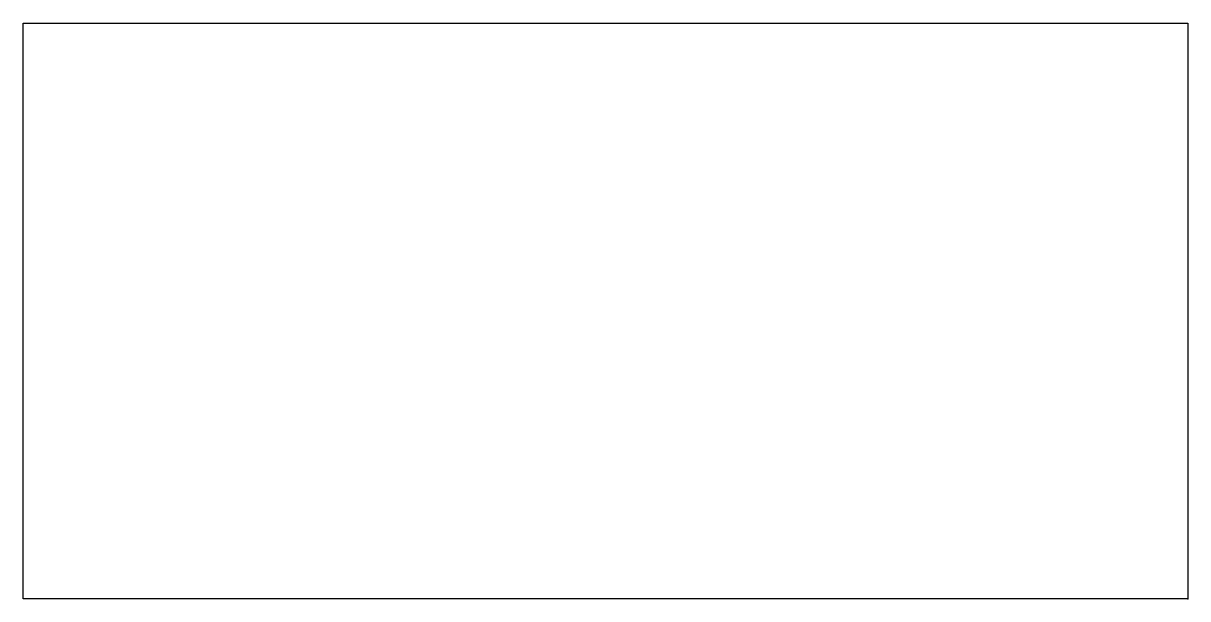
# Model space of a CAD drawing. Header units: millimetres. Extents: x -43.5 to 0, y 0 to 21.5.
import ezdxf

# ---------------------------------------------------------------- set-up
doc = ezdxf.new("R2010")
doc.units = ezdxf.units.MM
doc.layers.get('0').update_dxf_attribs({"linetype": 'CONTINUOUS'})

msp = doc.modelspace()

# ---------------------------------------------------------------- linework, layer by layer
msp.add_lwpolyline([(0, 0), (-43.5, 0), (-43.5, 21.5), (0, 21.5)], close=True)
msp.add_point((0, 0))

doc.saveas('drawing.dxf')
